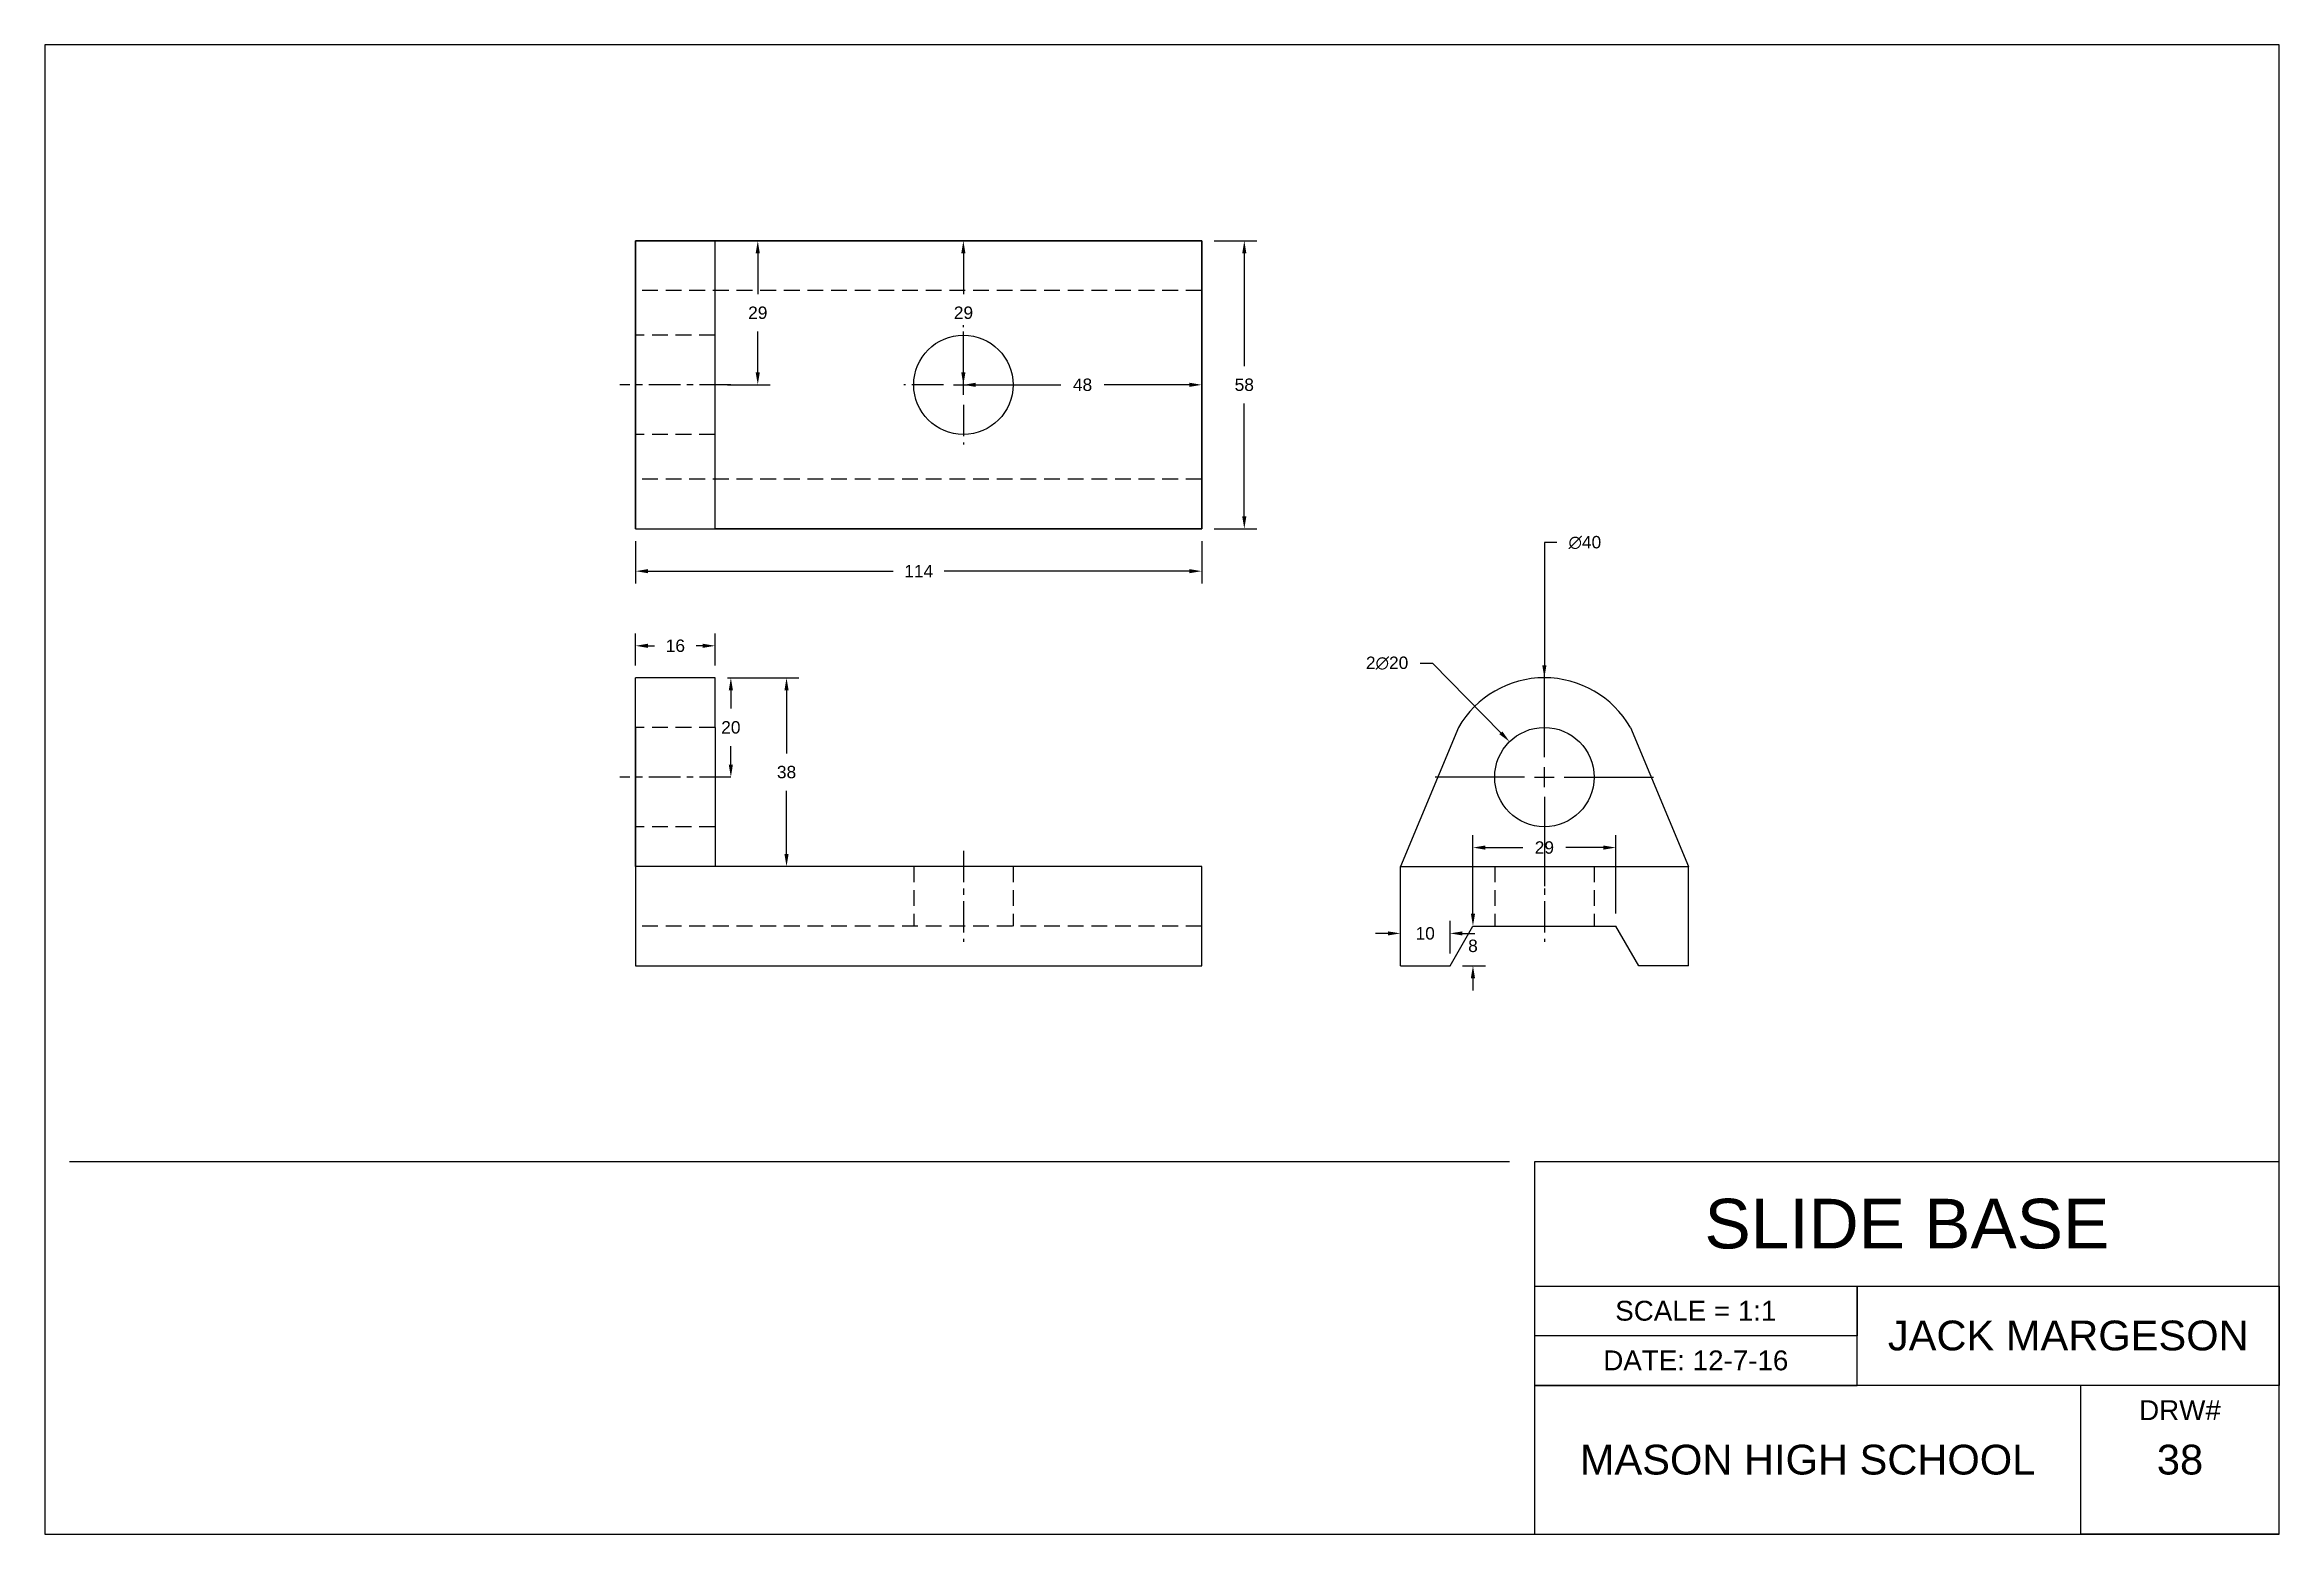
# Model space of a CAD drawing. Header units: millimetres. Extents: x 0 to 450, y 0 to 300.
import ezdxf

# ---------------------------------------------------------------- set-up
doc = ezdxf.new("R2010")
doc.units = ezdxf.units.MM
doc.linetypes.add('CENTER', pattern=[50.8, 31.75, -6.35, 6.35, -6.35])
doc.linetypes.add('HIDDEN', pattern=[9.525, 6.35, -3.175])
doc.styles.get("Standard").update_dxf_attribs({"font": 'arial.ttf'})
doc.dimstyles.new('ISO-25', dxfattribs={"dimtxt": 2.5, "dimasz": 2.5, "dimexe": 2.5, "dimexo": 2.5, "dimgap": 2.5, "dimtad": 0, "dimtih": 1, "dimtoh": 1, "dimdec": 0, "dimtxsty": 'Standard', "dimcen": -2, "dimadec": 0, "dimazin": 0, "dimtfac": 1, "dimtdec": 0, "dimtofl": 0, "dimtmove": 0, "dimatfit": 3, "dimfxl": 1, "dimarcsym": 0})

# ---------------------------------------------------------------- blocks, each defined once
blk = doc.blocks.new('*D2')
at = {"color": 0, "lineweight": -2, "transparency": 16777216}
for p, q in [((119, 200), (119, 191.47)), ((233, 200), (233, 191.47)), ((121.5, 193.97), (170.86, 193.97)), ((230.5, 193.97), (181.14, 193.97))]:
    blk.add_line(p, q, dxfattribs=at)
at = {"color": 0, "transparency": 16777216}
for points in [[(121.5, 194.39), (121.5, 193.56), (119, 193.97)], [(230.5, 194.39), (230.5, 193.56), (233, 193.97)]]:
    blk.add_solid(points, dxfattribs=at)
at = {"layer": 'Defpoints', "color": 0, "transparency": 16777216}
for p in [(119, 202.5), (233, 202.5), (233, 193.97)]:
    blk.add_point(p, dxfattribs=at)
at = {"color": 0, "transparency": 16777216, "insert": (176, 193.97), "char_height": 2.5, "attachment_point": 5}
blk.add_mtext('114', dxfattribs=at)
blk = doc.blocks.new('*D5')
at = {"color": 0, "lineweight": -2, "transparency": 16777216}
for p, q in [((119, 175), (119, 181.44)), ((135, 175), (135, 181.44)), ((121.5, 178.94), (122.83, 178.94)), ((132.5, 178.94), (131.17, 178.94))]:
    blk.add_line(p, q, dxfattribs=at)
at = {"color": 0, "transparency": 16777216}
for points in [[(121.5, 179.36), (121.5, 178.52), (119, 178.94)], [(132.5, 179.36), (132.5, 178.52), (135, 178.94)]]:
    blk.add_solid(points, dxfattribs=at)
at = {"layer": 'Defpoints', "color": 0, "transparency": 16777216}
for p in [(135, 178.94), (119, 172.5), (135, 172.5)]:
    blk.add_point(p, dxfattribs=at)
at = {"color": 0, "transparency": 16777216, "insert": (127, 178.94), "char_height": 2.5, "attachment_point": 5}
blk.add_mtext('16', dxfattribs=at)
blk = doc.blocks.new('*D6')
at = {"color": 0, "lineweight": -2, "transparency": 16777216}
for p, q in [((235.5, 260.5), (244.07, 260.5)), ((241.57, 258), (241.57, 235.28)), ((241.57, 205), (241.57, 227.72)), ((235.5, 202.5), (244.07, 202.5))]:
    blk.add_line(p, q, dxfattribs=at)
at = {"color": 0, "transparency": 16777216}
for points in [[(241.16, 258), (241.99, 258), (241.57, 260.5)], [(241.16, 205), (241.99, 205), (241.57, 202.5)]]:
    blk.add_solid(points, dxfattribs=at)
at = {"layer": 'Defpoints', "color": 0, "transparency": 16777216}
for p in [(233, 260.5), (233, 202.5), (241.57, 202.5)]:
    blk.add_point(p, dxfattribs=at)
at = {"color": 0, "transparency": 16777216, "insert": (241.57, 231.5), "char_height": 2.5, "attachment_point": 5}
blk.add_mtext('58', dxfattribs=at)
blk = doc.blocks.new('*D7')
at = {"color": 0, "lineweight": -2, "transparency": 16777216}
for p, q in [((287.62, 125), (287.62, 127.5)), ((285.5, 114.5), (290.12, 114.5)), ((287.62, 112), (287.62, 109.5))]:
    blk.add_line(p, q, dxfattribs=at)
at = {"color": 0, "transparency": 16777216}
for points in [[(287.2, 125), (288.04, 125), (287.62, 122.5)], [(287.2, 112), (288.04, 112), (287.62, 114.5)]]:
    blk.add_solid(points, dxfattribs=at)
at = {"layer": 'Defpoints', "color": 0, "transparency": 16777216}
for p in [(287.62, 122.5), (287.62, 122.5), (283, 114.5)]:
    blk.add_point(p, dxfattribs=at)
at = {"color": 0, "transparency": 16777216, "insert": (287.62, 118.5), "char_height": 2.5, "attachment_point": 5}
blk.add_mtext('8', dxfattribs=at)
blk = doc.blocks.new('*D9')
at = {"color": 0, "lineweight": -2, "transparency": 16777216}
for p, q in [((287.62, 125), (287.62, 140.8)), ((316.38, 125), (316.38, 140.8)), ((290.12, 138.3), (297.69, 138.3)), ((313.88, 138.3), (306.31, 138.3))]:
    blk.add_line(p, q, dxfattribs=at)
at = {"color": 0, "transparency": 16777216}
for points in [[(290.12, 138.72), (290.12, 137.88), (287.62, 138.3)], [(313.88, 138.72), (313.88, 137.88), (316.38, 138.3)]]:
    blk.add_solid(points, dxfattribs=at)
at = {"layer": 'Defpoints', "color": 0, "transparency": 16777216}
for p in [(316.38, 138.3), (287.62, 122.5), (316.38, 122.5)]:
    blk.add_point(p, dxfattribs=at)
at = {"color": 0, "transparency": 16777216, "insert": (302, 138.3), "char_height": 2.5, "attachment_point": 5}
blk.add_mtext('29', dxfattribs=at)
blk = doc.blocks.new('*D12')
at = {"color": 0, "lineweight": -2, "transparency": 16777216}
for p, q in [((276.97, 175.44), (279.47, 175.44)), ((279.47, 175.44), (293.24, 161.42)), ((302, 156.5), (302, 164.5)), ((302, 150.5), (302, 154.5)), ((298, 152.5), (290, 152.5)), ((300, 152.5), (304, 152.5)), ((302, 148.5), (302, 140.5)), ((306, 152.5), (314, 152.5))]:
    blk.add_line(p, q, dxfattribs=at)
at = {"color": 0, "transparency": 16777216}
blk.add_solid([(293.54, 161.71), (292.94, 161.13), (294.99, 159.63)], dxfattribs=at)
at = {"layer": 'Defpoints', "color": 0, "transparency": 16777216}
for p in [(294.99, 159.63), (309.01, 145.37)]:
    blk.add_point(p, dxfattribs=at)
at = {"color": 0, "transparency": 16777216, "insert": (270.33, 175.44), "char_height": 2.5, "attachment_point": 5}
blk.add_mtext('2∅20', dxfattribs=at)
blk = doc.blocks.new('*D15')
at = {"color": 0, "lineweight": -2, "transparency": 16777216}
for p, q in [((304.5, 199.73), (302, 199.73)), ((302, 199.73), (302, 175)), ((302, 156.5), (302, 174.5)), ((302, 150.5), (302, 154.5)), ((298, 152.5), (280, 152.5)), ((300, 152.5), (304, 152.5)), ((306, 152.5), (324, 152.5)), ((302, 148.5), (302, 130.5))]:
    blk.add_line(p, q, dxfattribs=at)
at = {"color": 0, "transparency": 16777216}
blk.add_solid([(301.58, 175), (302.42, 175), (302, 172.5)], dxfattribs=at)
at = {"layer": 'Defpoints', "color": 0, "transparency": 16777216}
for p in [(302, 172.5), (302, 132.5)]:
    blk.add_point(p, dxfattribs=at)
at = {"color": 0, "transparency": 16777216, "insert": (310.15, 199.73), "char_height": 2.5, "attachment_point": 5}
blk.add_mtext('∅40', dxfattribs=at)

msp = doc.modelspace()

# ---------------------------------------------------------------- linework, layer by layer
for p, q in [((450, 300), (0, 300)), ((0, 300), (0, 0)), ((450, 0), (450, 300)), ((233, 260.5), (119, 260.5)), ((119, 260.5), (119, 202.5)), ((119, 202.5), (119, 260.5)), ((119, 260.5), (135, 260.5)), ((135, 202.5), (135, 260.5)), ((135, 260.5), (233, 260.5)), ((233, 202.5), (233, 260.5)), ((233, 260.5), (233, 202.5)), ((119, 202.5), (233, 202.5)), ((119, 202.5), (135, 202.5)), ((233, 202.5), (135, 202.5)), ((135, 172.5), (119, 172.5)), ((119, 162.5), (119, 172.5)), ((135, 162.5), (135, 172.5)), ((119, 162.5), (119, 114.5)), ((119, 134.5), (119, 162.5)), ((135, 162.5), (135, 134.5)), ((284.68, 162.5), (273, 134.5)), ((319.32, 162.5), (331, 134.5)), ((233, 134.5), (119, 134.5)), ((119, 134.5), (119, 114.5)), ((233, 114.5), (233, 134.5)), ((233, 114.5), (233, 134.5)), ((273, 114.5), (273, 134.5)), ((273, 134.5), (331, 134.5)), ((331, 114.5), (331, 134.5)), ((283, 114.5), (287.62, 122.5)), ((287.62, 122.5), (316.38, 122.5)), ((321, 114.5), (316.38, 122.5)), ((119, 114.5), (233, 114.5)), ((119, 114.5), (233, 114.5)), ((273, 114.5), (283, 114.5)), ((331, 114.5), (321, 114.5)), ((295, 75), (5, 75)), ((450, 75), (300, 75)), ((300, 75), (300, 0)), ((300, 75), (300, 50)), ((450, 0), (450, 75)), ((300, 50), (450, 50)), ((365, 30), (365, 50)), ((365, 50), (365, 40)), ((450, 50), (450, 30)), ((365, 40), (300, 40)), ((450, 30), (300, 30)), ((300, 30), (365, 30)), ((410, 0), (410, 30)), ((0, 0), (450, 0)), ((450, 0), (410, 0))]:
    msp.add_line(p, q)
at = {"color": 3}
for p, q in [((143.6, 258), (143.6, 249.78)), ((185, 258), (185, 249.78)), ((143.6, 234), (143.6, 242.22)), ((185, 234), (185, 242.22)), ((137.5, 231.5), (146.1, 231.5)), ((187.5, 231.5), (200.82, 231.5)), ((187.5, 231.5), (204.66, 231.5)), ((230.5, 231.5), (213.34, 231.5)), ((137.5, 172.5), (151.89, 172.5)), ((138.18, 170), (138.18, 166.28)), ((149.39, 170), (149.39, 157.28)), ((138.18, 155), (138.18, 158.72)), ((149.39, 137), (149.39, 149.72)), ((283, 117), (283, 123.52)), ((270.5, 121.02), (268, 121.02)), ((285.5, 121.02), (288, 121.02))]:
    msp.add_line(p, q, dxfattribs=at)
at = {"color": 18, "linetype": 'HIDDEN', "ltscale": 0.5, "true_color": 0x000000}
for p, q in [((233, 250.5), (119, 250.5)), ((135, 241.5), (119, 241.5)), ((135, 221.5), (119, 221.5)), ((233, 212.5), (119, 212.5)), ((135, 162.5), (119, 162.5)), ((135, 142.5), (119, 142.5)), ((175, 134.5), (175, 122.5)), ((195, 134.5), (195, 122.5)), ((292, 134.5), (292, 122.5)), ((312, 134.5), (312, 122.5)), ((233, 122.5), (119, 122.5))]:
    msp.add_line(p, q, dxfattribs=at)
at = {"color": 3, "linetype": 'CENTER', "ltscale": 0.2}
for p, q in [((185, 235.5), (185, 243.5)), ((138.18, 231.5), (115.83, 231.5)), ((181, 231.5), (173, 231.5)), ((183, 231.5), (187, 231.5)), ((185, 229.5), (185, 233.5)), ((189, 231.5), (197, 231.5)), ((185, 227.5), (185, 219.5)), ((302, 156.5), (302, 164.5)), ((302, 150.5), (302, 154.5)), ((138.18, 152.5), (115.83, 152.5)), ((298, 152.5), (290, 152.5)), ((300, 152.5), (304, 152.5)), ((302, 148.5), (302, 140.5)), ((306, 152.5), (314, 152.5)), ((185, 137.68), (185, 119.33)), ((302, 137.68), (302, 119.33))]:
    msp.add_line(p, q, dxfattribs=at)
for centre in [(185, 231.5), (302, 152.5)]:
    msp.add_circle(centre, 10)
msp.add_arc((302, 152.5), 20, 30, 150)
at = {"color": 3}
for points in [[(143.18, 258), (144.01, 258), (143.6, 260.5)], [(184.58, 258), (185.42, 258), (185, 260.5)], [(143.18, 234), (144.01, 234), (143.6, 231.5)], [(184.58, 234), (185.42, 234), (185, 231.5)], [(187.5, 231.92), (187.5, 231.08), (185, 231.5)], [(230.5, 231.92), (230.5, 231.08), (233, 231.5)], [(137.76, 170), (138.59, 170), (138.18, 172.5)], [(148.97, 170), (149.8, 170), (149.39, 172.5)], [(137.76, 155), (138.59, 155), (138.18, 152.5)], [(148.97, 137), (149.8, 137), (149.39, 134.5)], [(270.5, 121.43), (270.5, 120.6), (273, 121.02)], [(285.5, 121.43), (285.5, 120.6), (283, 121.02)]]:
    msp.add_solid(points, dxfattribs=at)

# ---------------------------------------------------------------- texts
msp.add_text('29', height=2.5, dxfattribs=at).set_placement((183.08, 244.77))
at = {"color": 3, "char_height": 2.5, "attachment_point": 5}
for s, insert in [('29', (143.6, 246)), ('48', (209, 231.5)), ('20', (138.18, 162.5)), ('38', (149.39, 153.5)), ('10', (278, 121.02))]:
    msp.add_mtext(s, dxfattribs=dict(at, insert=insert))
for s, width, insert, char_height, attachment_point in [('SLIDE BASE', 150, (375, 62.5), 10, 5), ('SCALE = 1:1', 65, (332.5, 45), 4, 5), ('JACK MARGESON', 85, (407.5, 40), 6, 5), ('DATE: 12-7-16', 65, (332.5, 35), 4, 5), ('DRW#', 40, (430, 27), 4, 2), ('MASON HIGH SCHOOL', 110, (355, 15), 6, 5), ('38', 40, (430, 15), 6, 5)]:
    msp.add_mtext_dynamic_manual_height_columns(s, width=width, gutter_width=12.5, heights=[0], dxfattribs=dict(insert=insert, char_height=char_height, attachment_point=attachment_point))

# ---------------------------------------------------------------- dimensions: what is measured, and where the dimension line sits
at = {"color": 3}
for base, p1, p2, picture, middle in [((241.57, 202.5), (233, 260.5), (233, 202.5), '*D6', (241.57, 231.5)), ((287.62, 122.5), (283, 114.5), (287.62, 122.5), '*D7', (287.62, 118.5))]:
    dim = msp.add_linear_dim(base=base, p1=p1, p2=p2, angle=90, dimstyle='ISO-25', dxfattribs=at)
    dim.commit()
    dim.dimension.update_dxf_attribs({"geometry": picture, "text_midpoint": middle})
for base, p1, p2, picture, middle in [((233, 193.97), (119, 202.5), (233, 202.5), '*D2', (176, 193.97)), ((316.38, 138.3), (287.62, 122.5), (316.38, 122.5), '*D9', (302, 138.3))]:
    dim = msp.add_linear_dim(base=base, p1=p1, p2=p2, dimstyle='ISO-25', dxfattribs=at)
    dim.commit()
    dim.dimension.update_dxf_attribs({"geometry": picture, "text_midpoint": middle})
dim = msp.add_diameter_dim_2p(p1=(302, 132.5), p2=(302, 172.5), dimstyle='ISO-25', dxfattribs=at)
dim.commit()
dim.dimension.update_dxf_attribs({"geometry": '*D15', "text_midpoint": (310.15, 199.73), "dimtype": 163})
dim = msp.add_linear_dim(base=(135, 178.94), p1=(119, 172.5), p2=(135, 172.5), dimstyle='ISO-25', dxfattribs=at)
dim.commit()
dim.dimension.update_dxf_attribs({"geometry": '*D5', "text_midpoint": (127, 178.94), "dimtype": 160})
dim = msp.add_diameter_dim_2p(p1=(309.01, 145.37), p2=(294.99, 159.63), text='2<>', dimstyle='ISO-25', dxfattribs=at)
dim.commit()
dim.dimension.update_dxf_attribs({"geometry": '*D12', "text_midpoint": (270.33, 175.44), "dimtype": 163})

doc.saveas('drawing.dxf')
